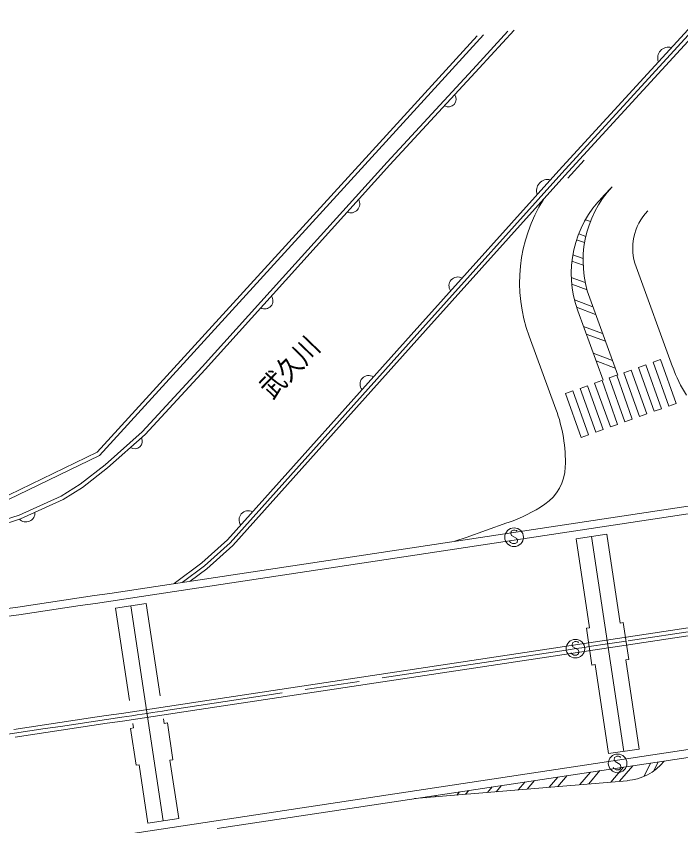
# Model space of a CAD drawing. Units: millimetres, scale not verified. Extents: x 40000 to 680000, y 20000 to 380000.
# Drawn here: x 174836 to 217649, y 276216 to 328354 of the extents above; entities that cross this region are included whole.
import ezdxf
from ezdxf.enums import TextEntityAlignment as Align

# ---------------------------------------------------------------- set-up
doc = ezdxf.new("R2010")
doc.units = ezdxf.units.MM
doc.header["$LTSCALE"] = 1000
doc.linetypes.add('CHAIN', pattern=[18.5, 12, -1.5, 3.5, -1.5])
doc.linetypes.add('DASHED', pattern=[7.5, 6, -1.5])
doc.layers.add('M-WORK', color=1, linetype='Continuous', lineweight=13)
doc.styles.add('ＭＳ 明朝', font='')
doc.styles.get('ＭＳ 明朝').set_extended_font_data('MS Mincho')

msp = doc.modelspace()

# ---------------------------------------------------------------- linework, layer by layer
at = {"layer": 'M-WORK'}
for p, q in [((209798, 318423), (218901, 328354)), ((209983, 318255), (219085, 328184)), ((219268, 328015), (210168, 318087)), ((204666, 325001), (206907, 327458)), ((204535, 327092), (180045, 300268)), ((204929, 327152), (180197, 300064)), ((204481, 325170), (206513, 327397)), ((198727, 318946), (204481, 325170)), ((198912, 318777), (204666, 325001)), ((191999, 311508), (198727, 318946)), ((192185, 311340), (198912, 318777)), ((210377, 317919), (211430, 319084)), ((200836, 308449), (209798, 318423)), ((201022, 308282), (209983, 318255)), ((210168, 318087), (201208, 308115)), ((212654, 316757), (213227, 317374)), ((211503, 315244), (211821, 315126)), ((210935, 313962), (211449, 313771)), ((211071, 314338), (211528, 314168)), ((210692, 312985), (211353, 312740)), ((210633, 312580), (211358, 312312)), ((214769, 312209), (217122, 305781)), ((186825, 305772), (191999, 311508)), ((187010, 305604), (192185, 311340)), ((210592, 311529), (211495, 311194)), ((210622, 311091), (211609, 310725)), ((210797, 310085), (211980, 309646)), ((211778, 310198), (213597, 305231)), ((210934, 309607), (212161, 309152)), ((211014, 309376), (212646, 304919)), ((188439, 294625), (200836, 308449)), ((188616, 294448), (201022, 308282)), ((211381, 308375), (212613, 307918)), ((201208, 308115), (188793, 294271)), ((207881, 307753), (209602, 303051)), ((211562, 307881), (212794, 307424)), ((212013, 306647), (213246, 306190)), ((212194, 306153), (213426, 305696)), ((215864, 306072), (216335, 306240)), ((215864, 306072), (216876, 303247)), ((217347, 303416), (216335, 306240)), ((182962, 301588), (186825, 305772)), ((183138, 301410), (187010, 305604)), ((213982, 305397), (214452, 305566)), ((215464, 302742), (214452, 305566)), ((214923, 305734), (215394, 305903)), ((214923, 305734), (215935, 302910)), ((216405, 303079), (215394, 305903)), ((213040, 305060), (213517, 305231)), ((213040, 305060), (214052, 302236)), ((214522, 302404), (213517, 305231)), ((213982, 305397), (214993, 302573)), ((211157, 304386), (211628, 304554)), ((212639, 301730), (211628, 304554)), ((212099, 304723), (212569, 304891)), ((213110, 301899), (212099, 304723)), ((212575, 304894), (213581, 302067)), ((210216, 304048), (210686, 304217)), ((210216, 304048), (211227, 301224)), ((211698, 301393), (210686, 304217)), ((211157, 304386), (212169, 301561)), ((215935, 302910), (216405, 303079)), ((216876, 303247), (217347, 303416)), ((214052, 302236), (214522, 302404)), ((214993, 302573), (215464, 302742)), ((213110, 301899), (213581, 302067)), ((180562, 299463), (182962, 301588)), ((180723, 299271), (183138, 301410)), ((211227, 301224), (211698, 301393)), ((212169, 301561), (212639, 301730)), ((180045, 300268), (172700, 296729)), ((180197, 300064), (172770, 296486)), ((178958, 298207), (180562, 299463)), ((179102, 298002), (180723, 299271)), ((177744, 297453), (178958, 298207)), ((177862, 297232), (179102, 298002)), ((224933, 297835), (185399, 291868)), ((175021, 296221), (177744, 297453)), ((175111, 295988), (177862, 297232)), ((225008, 297340), (185474, 291373)), ((173451, 295716), (175021, 296221)), ((173507, 295472), (175111, 295988)), ((203821, 294792), (206440, 295720)), ((206440, 295720), (206534, 295753)), ((206718, 295184), (206694, 295040)), ((206862, 295256), (206718, 295184)), ((206958, 295256), (206862, 295256)), ((207054, 295232), (206958, 295256)), ((207102, 295184), (207054, 295232)), ((186802, 293157), (188439, 294625)), ((203096, 294539), (203821, 294792)), ((206694, 295040), (206742, 294920)), ((206742, 294920), (207079, 294728)), ((207079, 294728), (207127, 294608)), ((207127, 294608), (207103, 294464)), ((211890, 294854), (213980, 281011)), ((186961, 292963), (188616, 294448)), ((188793, 294271), (187120, 292770)), ((206671, 294464), (206623, 294536)), ((206815, 294392), (206671, 294464)), ((206983, 294392), (206815, 294392)), ((207103, 294464), (206983, 294392)), ((185013, 291811), (186802, 293157)), ((185532, 291888), (186961, 292963)), ((187120, 292770), (186050, 291965)), ((182839, 291482), (181851, 291333)), ((183827, 291631), (182839, 291482)), ((185399, 291868), (183827, 291631)), ((179875, 291037), (178887, 290890)), ((180863, 291185), (179875, 291037)), ((181851, 291333), (180863, 291185)), ((182913, 290987), (181925, 290839)), ((183902, 291136), (182913, 290987)), ((185474, 291373), (183902, 291136)), ((175924, 290451), (174936, 290306)), ((176911, 290597), (175924, 290451)), ((177899, 290743), (176911, 290597)), ((178887, 290890), (177899, 290743)), ((179949, 290543), (178960, 290395)), ((180937, 290691), (179949, 290543)), ((181925, 290839), (180937, 290691)), ((174936, 290306), (173948, 290161)), ((175996, 289956), (175008, 289811)), ((176984, 290102), (175996, 289956)), ((177972, 290248), (176984, 290102)), ((178960, 290395), (177972, 290248)), ((184314, 276534), (182229, 290378)), ((226090, 290171), (186556, 284204)), ((175008, 289811), (174021, 289666)), ((226164, 289676), (186630, 283709)), ((210669, 288007), (210645, 287863)), ((210645, 287863), (210693, 287743)), ((210813, 288079), (210669, 288007)), ((210909, 288079), (210813, 288079)), ((211005, 288056), (210909, 288079)), ((211053, 288008), (211005, 288056)), ((210622, 287287), (210574, 287359)), ((210766, 287215), (210622, 287287)), ((210693, 287743), (211029, 287552)), ((211054, 287288), (210934, 287215)), ((211029, 287552), (211078, 287432)), ((211078, 287432), (211054, 287288)), ((210934, 287215), (210766, 287215)), ((186556, 284204), (185567, 284055)), ((183589, 283756), (182601, 283607)), ((184578, 283905), (183589, 283756)), ((185567, 284055), (184578, 283905)), ((186630, 283709), (185642, 283560)), ((179634, 283162), (178645, 283014)), ((180623, 283310), (179634, 283162)), ((181612, 283459), (180623, 283310)), ((182601, 283607), (181612, 283459)), ((182675, 283113), (181686, 282964)), ((183664, 283262), (182675, 283113)), ((184653, 283411), (183664, 283262)), ((185642, 283560), (184653, 283411)), ((176667, 282720), (175678, 282574)), ((177656, 282867), (176667, 282720)), ((178645, 283014), (177656, 282867)), ((179708, 282668), (178719, 282520)), ((180697, 282816), (179708, 282668)), ((181686, 282964), (180697, 282816)), ((175678, 282574), (174689, 282428)), ((175751, 282079), (174762, 281933)), ((176741, 282225), (175751, 282079)), ((177730, 282372), (176741, 282225)), ((178719, 282520), (177730, 282372)), ((227247, 282508), (187713, 276541)), ((227321, 282014), (187787, 276047)), ((213388, 280623), (213363, 280479)), ((213532, 280694), (213388, 280623)), ((213628, 280694), (213532, 280694)), ((213724, 280670), (213628, 280694)), ((213772, 280621), (213724, 280670)), ((213952, 279996), (213132, 279034)), ((213363, 280479), (213411, 280359)), ((213411, 280359), (213746, 280165)), ((214556, 280087), (213698, 279082)), ((213746, 280165), (213793, 280045)), ((213793, 280045), (213768, 279901)), ((215701, 280260), (215293, 279404)), ((216182, 280333), (215901, 279746)), ((211840, 279677), (211148, 278867)), ((212443, 279768), (211715, 278914)), ((213336, 279903), (213289, 279976)), ((213480, 279831), (213336, 279903)), ((213648, 279830), (213480, 279831)), ((213768, 279901), (213648, 279830)), ((200501, 277966), (214185, 279123)), ((207615, 279040), (207181, 278531)), ((208218, 279131), (207747, 278579)), ((209727, 279358), (209164, 278699)), ((210331, 279450), (209731, 278747)), ((203993, 278493), (203780, 278243)), ((205502, 278721), (205197, 278363)), ((206106, 278812), (205764, 278411)), ((201277, 278083), (201230, 278028)), ((201881, 278174), (201797, 278075)), ((203390, 278402), (203214, 278195)), ((187713, 276541), (159388, 272266))]:
    msp.add_line(p, q, dxfattribs=at)
at = {"layer": 'M-WORK', "linetype": 'DASHED'}
for p, q in [((210902, 294705), (212879, 295003)), ((210902, 294705), (211767, 288970)), ((212879, 295003), (213745, 289268)), ((181240, 290229), (183218, 290527)), ((183218, 290527), (184379, 282814)), ((181240, 290229), (182402, 282516)), ((211570, 288940), (211767, 288970)), ((211570, 288940), (211928, 286567)), ((213745, 289268), (213943, 289298)), ((213943, 289298), (214301, 286925)), ((214103, 286895), (214301, 286925)), ((214103, 286895), (214969, 281160)), ((211928, 286567), (212126, 286597)), ((212126, 286597), (212991, 280862)), ((184379, 282814), (184577, 282844)), ((184577, 282844), (184934, 280470)), ((182204, 282486), (182402, 282516)), ((182204, 282486), (182561, 280113)), ((212991, 280862), (214969, 281160)), ((182561, 280113), (182759, 280143)), ((182759, 280143), (183325, 276385)), ((184737, 280441), (184934, 280470)), ((184737, 280441), (185303, 276683)), ((183325, 276385), (185303, 276683))]:
    msp.add_line(p, q, dxfattribs=at)
at = {"layer": 'M-WORK', "linetype": 'CHAIN'}
for p, q in [((212935, 287933), (211749, 287753)), ((214122, 288112), (212935, 287933)), ((210900, 287625), (210269, 287530)), ((211455, 287709), (210900, 287625)), ((211749, 287753), (211455, 287709))]:
    msp.add_line(p, q, dxfattribs=at)
for points in [[(238645, 291804), (237769, 291674), (236780, 291526), (235791, 291378), (234802, 291230), (233813, 291082), (232824, 290933), (231835, 290784), (230846, 290635), (229858, 290486), (228869, 290337), (227880, 290188), (226891, 290039), (226127, 289924), (214122, 288112)], [(210269, 287530), (186593, 283957), (185604, 283807), (184615, 283658), (184260, 283605)], [(182283, 283307), (181649, 283212), (180660, 283063), (179671, 282915), (178682, 282767), (177693, 282620), (176704, 282473), (175714, 282326), (174725, 282180), (173736, 282035), (172746, 281890), (171888, 281765)], [(183271, 283456), (182638, 283360), (182283, 283307)], [(184260, 283605), (183627, 283509), (183271, 283456)]]:
    msp.add_lwpolyline(points, dxfattribs=at)
at = {"layer": 'M-WORK'}
for centre in [(206911, 294800), (210861, 287623), (213578, 280238)]:
    msp.add_circle(centre, 600, dxfattribs=at)
for centre, radius, start, end in [((216855, 325663), 694, 73.9968, 200.9862), ((202679, 323016), 499, 240.1437, 34.3464), ((209067, 317125), 714, 74.9363, 201.1816), ((218352, 312605), 7000, 137.0974, 200.1063), ((196377, 316280), 594, 247.9978, 27.7419), ((217342, 311216), 10075, 148.0492, 200.1063), ((217588, 311783), 7000, 134.7842, 200.1066), ((218056, 313412), 3500, 136.4807, 200.1063), ((203286, 310991), 571, 60.485, 215.6331), ((190845, 310033), 532, 240.9326, 34.9628), ((226521, 309196), 10000, 200.1064, 211.6946), ((197539, 304659), 555, 55.8962, 220.335), ((200212, 299614), 10000, 358.3197, 20.1063), ((182480, 300975), 484, 234.7081, 28.3479), ((207209, 299408), 3000, 303.9334, 358.3197), ((203301, 305216), 10000, 288.8618, 303.9334), ((175466, 296362), 579, 223.1162, 4.7205), ((189769, 295925), 578, 60.2542, 215.977), ((213891, 282611), 3500, 274.8354, 320.1519)]:
    msp.add_arc(centre, radius, start, end, dxfattribs=at)

# ---------------------------------------------------------------- texts
at = {"layer": 'M-WORK', "style": 'ＭＳ 明朝', "width": 0.85}
msp.add_text('武久川', height=1320, rotation=46.1, dxfattribs=at).set_placement((191600, 303366), align=Align.BOTTOM_LEFT)

doc.saveas('drawing.dxf')
